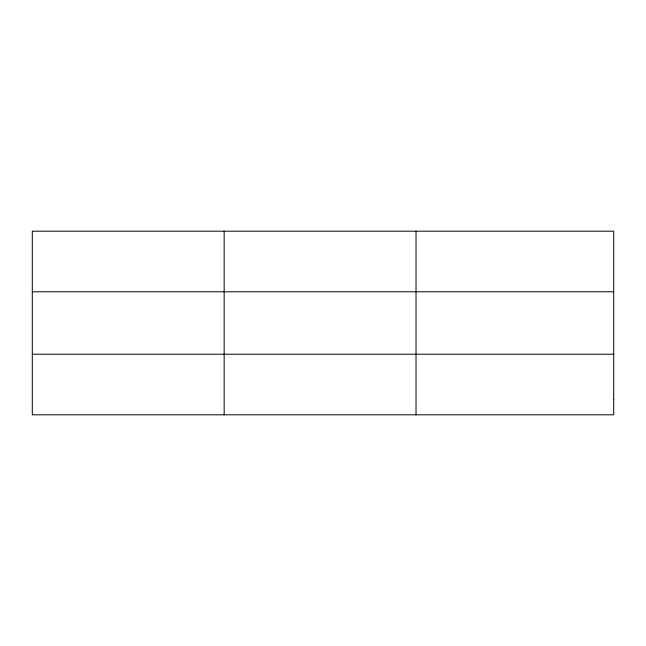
<?xml version="1.0" encoding="UTF-8"?>
<svg xmlns="http://www.w3.org/2000/svg" width="646" height="646" viewBox="0 0 646 646"><rect width="100%" height="100%" fill="white"/><g stroke="black" fill="none" stroke-linecap="round" stroke-linejoin="round"><path stroke-width="0.97" d="M224.162 414.813L224.162 231.187M416.024 414.813L416.024 231.187M32.3 291.782L613.7 291.782M32.3 354.218L613.7 354.218M613.7 399.664L613.7 414.813L32.3 414.813L32.3 231.187L613.7 231.187L613.7 399.664"/></g></svg>
